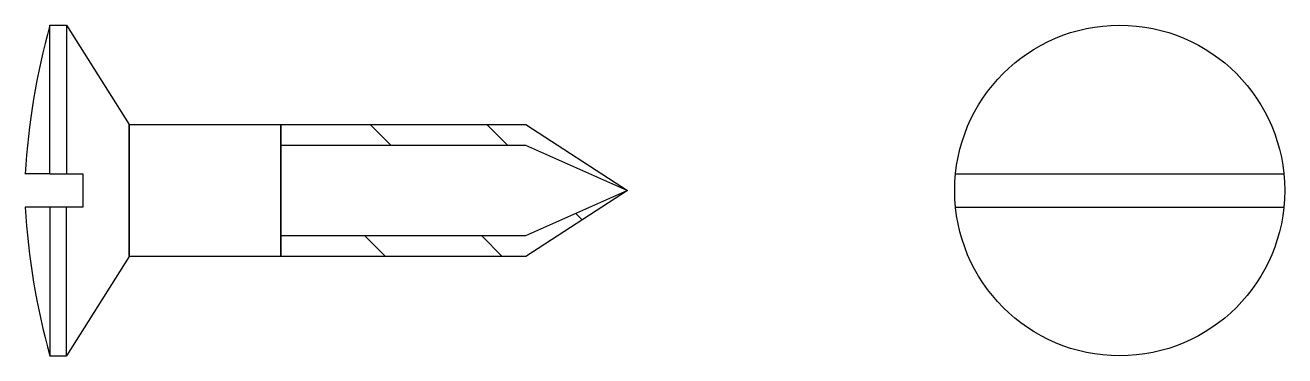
# Model space of a CAD drawing. Header units: millimetres. Extents: x 494.6 to 509.8, y 635.5 to 639.5.
import ezdxf

# ---------------------------------------------------------------- set-up
doc = ezdxf.new("R2010")
doc.units = ezdxf.units.MM
doc.layers.add('Шуруп_невидимый', color=7, linetype='Continuous')

# ---------------------------------------------------------------- blocks, each defined once
blk = doc.blocks.new('*U15')
h = blk.add_hatch()
h.set_pattern_fill('_USER', color=256, angle=135, pattern_type=0)
h.set_pattern_definition([(135, (0, 0), (-0.707107, -0.707107), [])])
h.paths.add_polyline_path([(58.28, 24.8), (55.312, 24.8), (55.312, 24.55), (58.277, 24.55), (59.512, 24)])
h.paths.add_polyline_path([(59.512, 24), (58.277, 23.45), (55.312, 23.45), (55.312, 23.2), (58.28, 23.2)])
for p, q in [((52.512, 24.2), (52.512, 26)), ((52.512, 26), (52.712, 26)), ((52.712, 26), (52.712, 24.2)), ((52.512, 24.2), (52.212, 24.2)), ((63.487, 24.2), (67.467, 24.2)), ((52.512, 23.8), (52.212, 23.8)), ((52.512, 23.8), (52.512, 22)), ((52.712, 22), (52.712, 23.8)), ((63.487, 23.8), (67.467, 23.8)), ((52.512, 22), (52.712, 22))]:
    blk.add_line(p, q)
for points in [[(52.712, 26), (53.472, 24.8), (53.472, 23.2), (52.712, 22)], [(52.512, 24.2), (52.912, 24.2), (52.912, 23.8), (52.512, 23.8)]]:
    blk.add_lwpolyline(points)
for points in [[(53.472, 24.8), (55.312, 24.8), (55.312, 23.2), (53.472, 23.2)], [(58.277, 23.45), (55.312, 23.45), (55.312, 24.55), (58.277, 24.55), (59.512, 24)]]:
    blk.add_lwpolyline(points, close=True)
blk.add_circle((65.477, 24), 2)
for centre, start, end in [((60.758, 23.7), 164.4191, 176.6562), ((60.758, 24.299), 183.3438, 195.5809)]:
    blk.add_arc(centre, 8.56, start, end)
at = {"layer": 'Шуруп_невидимый'}
blk.add_lwpolyline([(58.28, 23.2), (55.312, 23.2), (55.312, 24.8), (58.28, 24.8), (59.512, 24)], close=True, dxfattribs=at)

msp = doc.modelspace()

# ---------------------------------------------------------------- block references
msp.add_blockref('*U15', (442.361, 613.474))

doc.saveas('drawing.dxf')
